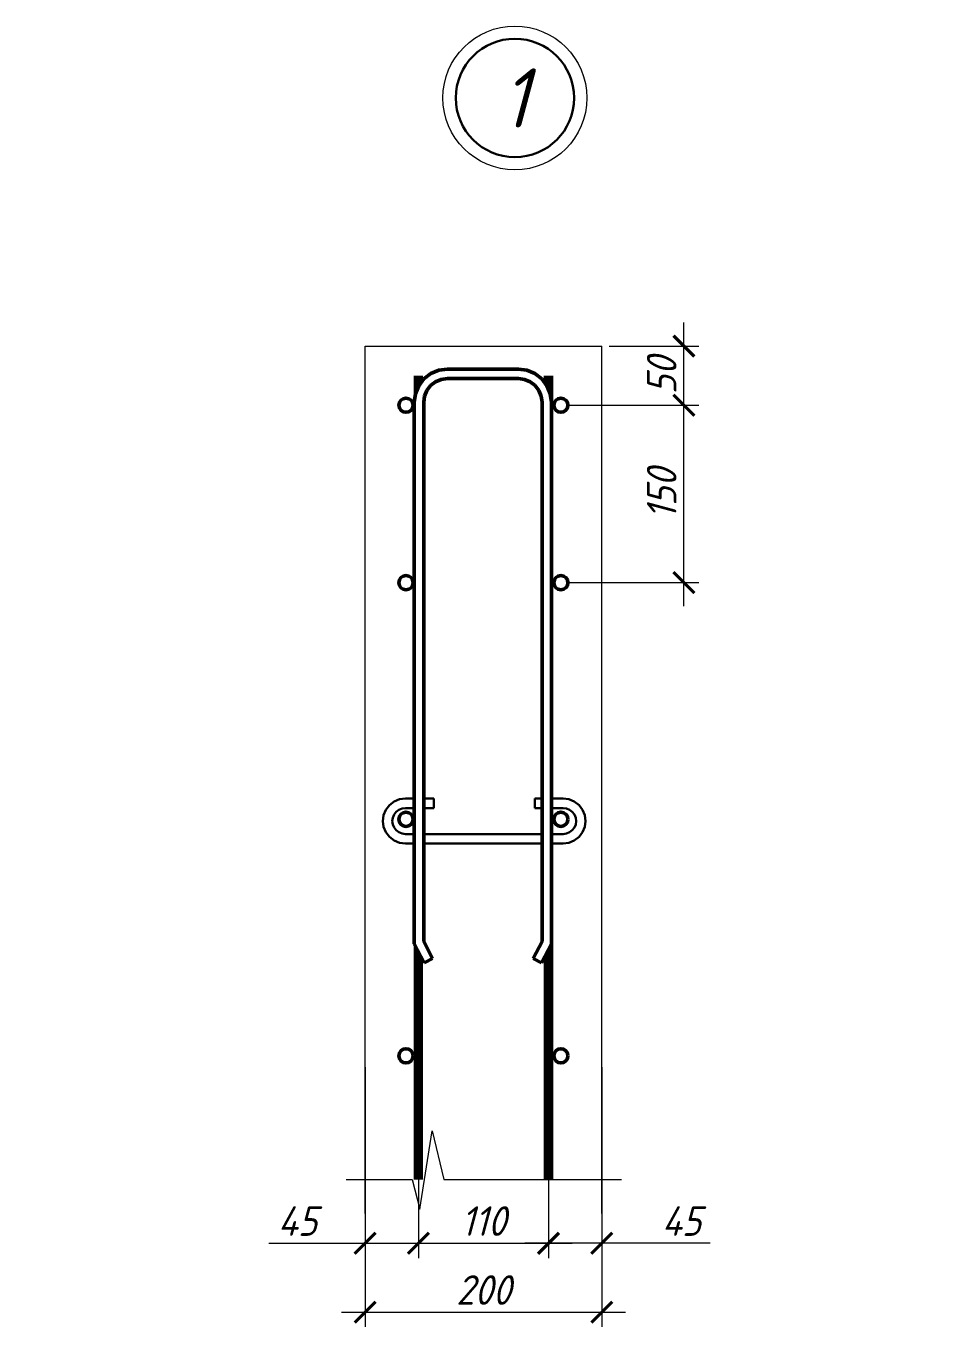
# Model space of a CAD drawing. Header units: millimetres. Extents: x 504091 to 2165846, y 135022 to 442887.
# Drawn here: x 1604781 to 1605551, y 240733 to 241833 of the extents above; entities that cross this region are included whole.
import ezdxf

# ---------------------------------------------------------------- set-up
doc = ezdxf.new("R2010")
doc.units = ezdxf.units.MM
doc.set_wipeout_variables(frame=1)
doc.layers.get('Defpoints').update_dxf_attribs({"color": 255})
doc.layers.add('TEXT', color=7, linetype='Continuous')
for name, color, linetype, lineweight in [('Арматура 12', 26, 'Continuous', 50), ('Арматура 8', 174, 'Continuous', 30), ('Монолит тонкий', 204, 'Continuous', 9), ('Размер', 7, 'Continuous', 13), ('размеры', 7, 'Continuous', 9), ('штрих', 8, 'Continuous', 5)]:
    doc.layers.add(name, color=color, linetype=linetype, lineweight=lineweight)
doc.styles.add('GOST 2.304_new', font='isocpeur.ttf', dxfattribs={"width": 0.9, "oblique": 15})
doc.dimstyles.new('SPDS 1_10', dxfattribs={"dimscale": 10, "dimtxt": 2.5, "dimasz": 1.77, "dimexe": 1.25, "dimexo": 0.625, "dimtad": 1, "dimdec": 0, "dimrnd": 0.001, "dimtxsty": 'GOST 2.304_new', "dimblk": 'ARCHTICK', "dimcen": 2.5, "dimdle": 2, "dimclrt": 256, "dimadec": 0, "dimazin": 2, "dimtfac": 0.75, "dimtdec": 0, "dimtmove": 1, "dimatfit": 3, "dimfxl": 0, "dimtolj": 1, "dimlwd": 9, "dimlwe": 9, "dimarcsym": 0})

# ---------------------------------------------------------------- blocks, each defined once
blk = doc.blocks.new('*U4430')
blk.add_wipeout([(35, 11), (35, 19), (11, 19), (6.1, 18.4), (1.5, 16.5), (-2.4, 13.4), (-5.5, 9.5), (-7.4, 4.9), (-8, 0), (-7.4, -4.9), (-5.5, -9.5), (-2.4, -13.4), (1.5, -16.5), (6.1, -18.4), (11, -19), (144.3, -19), (149.2, -18.4), (153.8, -16.5), (157.8, -13.4), (160.8, -9.5), (162.7, -4.9), (163.3, 0), (162.7, 4.9), (160.8, 9.5), (157.8, 13.4), (153.8, 16.5), (149.2, 18.4), (144.3, 19), (120.3, 19), (120.3, 11), (144.3, 11), (147.2, 10.6), (149.8, 9.5), (152.1, 7.8), (153.9, 5.5), (155, 2.8), (155.3, 0), (155, -2.8), (153.9, -5.5), (152.1, -7.8), (149.8, -9.5), (147.2, -10.6), (144.3, -11), (11, -11), (8.2, -10.6), (5.5, -9.5), (3.2, -7.8), (1.5, -5.5), (0.4, -2.8), (0, 0), (0.4, 2.8), (1.5, 5.5), (3.2, 7.8), (5.5, 9.5), (8.2, 10.6), (11, 11)])
for p, q in [((-5.5, 9.5), (-2.4, 13.4)), ((-2.4, 13.4), (1.5, 16.5)), ((1.5, 16.5), (6.1, 18.4)), ((6.1, 18.4), (11, 19)), ((35, 19), (11, 19)), ((11, 11), (35, 11)), ((35, 11), (35, 19)), ((120.3, 19), (144.3, 19)), ((120.3, 11), (120.3, 19)), ((144.3, 11), (120.3, 11)), ((149.2, 18.4), (144.3, 19)), ((153.8, 16.5), (149.2, 18.4)), ((157.8, 13.4), (153.8, 16.5)), ((160.8, 9.5), (157.8, 13.4)), ((-8, 0), (-7.4, 4.9)), ((-7.4, 4.9), (-5.5, 9.5)), ((162.7, 4.9), (160.8, 9.5)), ((163.3, 0), (162.7, 4.9)), ((-7.4, -4.9), (-8, 0)), ((-5.5, -9.5), (-7.4, -4.9)), ((-2.4, -13.4), (-5.5, -9.5)), ((157.8, -13.4), (160.8, -9.5)), ((160.8, -9.5), (162.7, -4.9)), ((162.7, -4.9), (163.3, 0)), ((1.5, -16.5), (-2.4, -13.4)), ((6.1, -18.4), (1.5, -16.5)), ((11, -19), (6.1, -18.4)), ((11, -19), (144.3, -19)), ((144.3, -19), (149.2, -18.4)), ((149.2, -18.4), (153.8, -16.5)), ((153.8, -16.5), (157.8, -13.4))]:
    blk.add_line(p, q)
at = {"color": 0, "linetype": 'ByBlock', "lineweight": -2}
for p, q in [((8.2, 10.6), (11, 11)), ((147.2, 10.6), (144.3, 11)), ((0, 0), (0.4, 2.8)), ((0.4, 2.8), (1.5, 5.5)), ((1.5, 5.5), (3.2, 7.8)), ((3.2, 7.8), (5.5, 9.5)), ((5.5, 9.5), (8.2, 10.6)), ((149.8, 9.5), (147.2, 10.6)), ((152.1, 7.8), (149.8, 9.5)), ((153.9, 5.5), (152.1, 7.8)), ((155, 2.8), (153.9, 5.5)), ((155.3, 0), (155, 2.8)), ((0.4, -2.8), (0, 0)), ((1.5, -5.5), (0.4, -2.8)), ((3.2, -7.8), (1.5, -5.5)), ((5.5, -9.5), (3.2, -7.8)), ((8.2, -10.6), (5.5, -9.5)), ((11, -11), (8.2, -10.6)), ((144.3, -11), (147.2, -10.6)), ((147.2, -10.6), (149.8, -9.5)), ((149.8, -9.5), (152.1, -7.8)), ((152.1, -7.8), (153.9, -5.5)), ((153.9, -5.5), (155, -2.8)), ((155, -2.8), (155.3, 0)), ((11, -11), (144.3, -11))]:
    blk.add_line(p, q, dxfattribs=at)
blk = doc.blocks.new('_ArchTick')
at = {"color": 0, "linetype": 'ByBlock', "const_width": 0.15}
blk.add_lwpolyline([(-0.5, -0.5), (0.5, 0.5)], dxfattribs=at)
blk = doc.blocks.new('*D4580')
at = {"layer": 'Defpoints', "color": 0, "lineweight": 20, "ltscale": 50, "transparency": 16777216}
for p in [(1605067.4, 240958.7), (1605267.4, 240958.7), (1605267.4, 240745.3)]:
    blk.add_point(p, dxfattribs=at)
at = {"layer": 'размеры', "color": 0, "lineweight": 9, "ltscale": 50, "transparency": 16777216}
for p, q in [((1605067.4, 240952.5), (1605067.4, 240732.8)), ((1605267.4, 240952.5), (1605267.4, 240732.8)), ((1605047.4, 240745.3), (1605287.4, 240745.3))]:
    blk.add_line(p, q, dxfattribs=at)
at = {"layer": 'размеры', "color": 0, "lineweight": 9, "ltscale": 50, "transparency": 16777216, "xscale": 17.7, "yscale": 17.7, "zscale": 17.7, "rotation": 180}
blk.add_blockref('_ArchTick', (1605067.4, 240745.3), dxfattribs=at)
at = {"layer": 'размеры', "color": 0, "lineweight": 9, "ltscale": 50, "transparency": 16777216, "xscale": 17.7, "yscale": 17.7, "zscale": 17.7}
blk.add_blockref('_ArchTick', (1605267.4, 240745.3), dxfattribs=at)
at = {"layer": 'размеры', "ltscale": 50, "transparency": 16777216, "insert": (1605167.4, 240764), "char_height": 25, "attachment_point": 5, "style": 'GOST 2.304_new'}
blk.add_mtext('\\A1;200', dxfattribs=at)
blk = doc.blocks.new('*D4581')
at = {"layer": 'Defpoints', "color": 0, "lineweight": 20, "ltscale": 50, "transparency": 16777216}
for p in [(1605067.4, 240958.7), (1605112.4, 240958.7), (1605112.4, 240803.5)]:
    blk.add_point(p, dxfattribs=at)
at = {"layer": 'размеры', "color": 0, "lineweight": 9, "ltscale": 50, "transparency": 16777216}
for p, q in [((1605067.4, 240952.5), (1605067.4, 240791)), ((1605112.4, 240952.5), (1605112.4, 240791)), ((1604986, 240803.5), (1605067.4, 240803.5)), ((1605047.4, 240803.5), (1605132.4, 240803.5))]:
    blk.add_line(p, q, dxfattribs=at)
at = {"layer": 'размеры', "color": 0, "lineweight": 9, "ltscale": 50, "transparency": 16777216, "xscale": 17.7, "yscale": 17.7, "zscale": 17.7, "rotation": 180}
blk.add_blockref('_ArchTick', (1605067.4, 240803.5), dxfattribs=at)
at = {"layer": 'размеры', "color": 0, "lineweight": 9, "ltscale": 50, "transparency": 16777216, "xscale": 17.7, "yscale": 17.7, "zscale": 17.7}
blk.add_blockref('_ArchTick', (1605112.4, 240803.5), dxfattribs=at)
at = {"layer": 'размеры', "ltscale": 50, "transparency": 16777216, "insert": (1605010.2, 240822.3), "char_height": 25, "attachment_point": 5, "style": 'GOST 2.304_new'}
blk.add_mtext('\\A1;45', dxfattribs=at)
blk = doc.blocks.new('*D4582')
at = {"layer": 'Defpoints', "color": 0, "lineweight": 20, "ltscale": 50, "transparency": 16777216}
for p in [(1605222.4, 240958.7), (1605267.4, 240958.7), (1605222.4, 240803.5)]:
    blk.add_point(p, dxfattribs=at)
at = {"layer": 'размеры', "color": 0, "lineweight": 9, "ltscale": 50, "transparency": 16777216}
for p, q in [((1605222.4, 240952.5), (1605222.4, 240791)), ((1605267.4, 240952.5), (1605267.4, 240791)), ((1605287.4, 240803.5), (1605202.4, 240803.5)), ((1605358.9, 240803.5), (1605267.4, 240803.5))]:
    blk.add_line(p, q, dxfattribs=at)
at = {"layer": 'размеры', "color": 0, "lineweight": 9, "ltscale": 50, "transparency": 16777216, "xscale": 17.7, "yscale": 17.7, "zscale": 17.7, "rotation": 180}
blk.add_blockref('_ArchTick', (1605222.4, 240803.5), dxfattribs=at)
at = {"layer": 'размеры', "color": 0, "lineweight": 9, "ltscale": 50, "transparency": 16777216, "xscale": 17.7, "yscale": 17.7, "zscale": 17.7}
blk.add_blockref('_ArchTick', (1605267.4, 240803.5), dxfattribs=at)
at = {"layer": 'размеры', "ltscale": 50, "transparency": 16777216, "insert": (1605334.7, 240822.3), "char_height": 25, "attachment_point": 5, "style": 'GOST 2.304_new'}
blk.add_mtext('\\A1;45', dxfattribs=at)
blk = doc.blocks.new('*D4583')
at = {"layer": 'Defpoints', "color": 0, "lineweight": 20, "ltscale": 50, "transparency": 16777216}
for p in [(1605232.8, 241512), (1605336.8, 241512), (1605232.8, 241362)]:
    blk.add_point(p, dxfattribs=at)
at = {"layer": 'размеры', "color": 0, "lineweight": 9, "ltscale": 50, "transparency": 16777216}
for p, q in [((1605336.8, 241342), (1605336.8, 241532)), ((1605239.1, 241512), (1605349.3, 241512)), ((1605239.1, 241362), (1605349.3, 241362))]:
    blk.add_line(p, q, dxfattribs=at)
at = {"layer": 'размеры', "color": 0, "lineweight": 9, "ltscale": 50, "transparency": 16777216, "xscale": 17.7, "yscale": 17.7, "zscale": 17.7}
for p, rotation in [((1605336.8, 241512), 90), ((1605336.8, 241362), 270)]:
    blk.add_blockref('_ArchTick', p, dxfattribs=dict(at, rotation=rotation))
at = {"layer": 'размеры', "ltscale": 50, "transparency": 16777216, "insert": (1605318, 241437), "char_height": 25, "attachment_point": 5, "rotation": 90, "style": 'GOST 2.304_new'}
blk.add_mtext('\\A1;150', dxfattribs=at)
blk = doc.blocks.new('*D4584')
at = {"layer": 'Defpoints', "color": 0, "lineweight": 20, "ltscale": 50, "transparency": 16777216}
for p in [(1605267.4, 241562), (1605336.8, 241562), (1605294.2, 241512)]:
    blk.add_point(p, dxfattribs=at)
at = {"layer": 'размеры', "color": 0, "lineweight": 9, "ltscale": 50, "transparency": 16777216}
for p, q in [((1605336.8, 241492), (1605336.8, 241582)), ((1605273.6, 241562), (1605349.3, 241562)), ((1605300.4, 241512), (1605349.3, 241512))]:
    blk.add_line(p, q, dxfattribs=at)
at = {"layer": 'размеры', "color": 0, "lineweight": 9, "ltscale": 50, "transparency": 16777216, "xscale": 17.7, "yscale": 17.7, "zscale": 17.7}
for p, rotation in [((1605336.8, 241562), 90), ((1605336.8, 241512), 270)]:
    blk.add_blockref('_ArchTick', p, dxfattribs=dict(at, rotation=rotation))
at = {"layer": 'размеры', "ltscale": 50, "transparency": 16777216, "insert": (1605318, 241537), "char_height": 25, "attachment_point": 5, "rotation": 90, "style": 'GOST 2.304_new'}
blk.add_mtext('\\A1;50', dxfattribs=at)
blk = doc.blocks.new('*D4585')
at = {"layer": 'Defpoints', "color": 0, "lineweight": 20, "ltscale": 100, "transparency": 16777216}
for p in [(1605112.4, 240835.2), (1605222.4, 240835.2), (1605222.4, 240803.5)]:
    blk.add_point(p, dxfattribs=at)
at = {"layer": 'Размер', "color": 0, "lineweight": 9, "ltscale": 100, "transparency": 16777216}
for p, q in [((1605112.4, 240828.9), (1605112.4, 240791)), ((1605222.4, 240828.9), (1605222.4, 240791)), ((1605092.4, 240803.5), (1605242.4, 240803.5))]:
    blk.add_line(p, q, dxfattribs=at)
at = {"layer": 'Размер', "color": 0, "lineweight": 9, "ltscale": 100, "transparency": 16777216, "xscale": 17.7, "yscale": 17.7, "zscale": 17.7, "rotation": 180}
blk.add_blockref('_ArchTick', (1605112.4, 240803.5), dxfattribs=at)
at = {"layer": 'Размер', "color": 0, "lineweight": 9, "ltscale": 100, "transparency": 16777216, "xscale": 17.7, "yscale": 17.7, "zscale": 17.7}
blk.add_blockref('_ArchTick', (1605222.4, 240803.5), dxfattribs=at)
at = {"layer": 'Размер', "ltscale": 100, "transparency": 16777216, "insert": (1605167.4, 240822.3), "char_height": 25, "attachment_point": 5, "style": 'GOST 2.304_new'}
blk.add_mtext('\\A1;110', dxfattribs=at)
blk = doc.blocks.new('*U4432')
at = {"color": 5, "linetype": 'ByBlock', "lineweight": -2}
for points in [[(-58, 477.9), (-50, 475.9), (-42.4, 490.2), (-49.5, 493.9)], [(50, 475.9), (58, 477.9), (49.5, 493.9), (42.4, 490.2)]]:
    blk.add_wipeout(points, dxfattribs=at)
at = {"color": 0, "linetype": 'ByBlock', "lineweight": -2}
for p, q in [((-49.5, 493.9), (-42.4, 490.2)), ((49.5, 493.9), (42.4, 490.2))]:
    blk.add_line(p, q, dxfattribs=at)
at = {"color": 1, "linetype": 'ByBlock', "lineweight": -2}
blk.add_wipeout([(-58, 477.9), (-50, 475.9), (-50, 20), (-49.3, 14.8), (-47.3, 10), (-44.1, 5.9), (-40, 2.7), (-35.2, 0.7), (-30, 0), (30, 0), (35.2, 0.7), (40, 2.7), (44.1, 5.9), (47.3, 10), (49.3, 14.8), (50, 20), (50, 475.9), (58, 477.9), (58, 20), (57, 12.8), (54.2, 6), (49.8, 0.2), (44, -4.2), (37.2, -7), (30, -8), (-30, -8), (-37.2, -7), (-44, -4.2), (-49.8, 0.2), (-54.2, 6), (-57, 12.8), (-58, 20)], dxfattribs=at)
at = {"color": 0, "linetype": 'ByBlock', "lineweight": -2}
for p, q in [((-58, 477.9), (-49.5, 493.9)), ((-50, 475.9), (-42.4, 490.2)), ((50, 475.9), (42.4, 490.2)), ((58, 477.9), (49.5, 493.9)), ((-58, 20), (-58, 477.9)), ((-50, 20), (-50, 475.9)), ((50, 20), (50, 475.9)), ((58, 20), (58, 477.9)), ((-57, 12.8), (-58, 20)), ((-54.2, 6), (-57, 12.8)), ((-49.3, 14.8), (-50, 20)), ((-47.3, 10), (-49.3, 14.8)), ((47.3, 10), (49.3, 14.8)), ((49.3, 14.8), (50, 20)), ((54.2, 6), (57, 12.8)), ((57, 12.8), (58, 20)), ((-49.8, 0.2), (-54.2, 6)), ((-44, -4.2), (-49.8, 0.2)), ((-44.1, 5.9), (-47.3, 10)), ((-40, 2.7), (-44.1, 5.9)), ((-35.2, 0.7), (-40, 2.7)), ((-30, 0), (-35.2, 0.7)), ((-30, 0), (30, 0)), ((30, 0), (35.2, 0.7)), ((35.2, 0.7), (40, 2.7)), ((40, 2.7), (44.1, 5.9)), ((44, -4.2), (49.8, 0.2)), ((44.1, 5.9), (47.3, 10)), ((49.8, 0.2), (54.2, 6)), ((-37.2, -7), (-44, -4.2)), ((-30, -8), (-37.2, -7)), ((30, -8), (-30, -8)), ((30, -8), (37.2, -7)), ((37.2, -7), (44, -4.2))]:
    blk.add_line(p, q, dxfattribs=at)

msp = doc.modelspace()

# ---------------------------------------------------------------- linework, layer by layer
at = {"layer": 'Арматура 12', "const_width": 8}
for points in [[(1605112.3659, 240857.3557), (1605112.3659, 241536.9875)], [(1605222.3659, 241536.9875), (1605222.3659, 240857.3557)]]:
    msp.add_lwpolyline(points, dxfattribs=at)
at = {"layer": 'Арматура 12'}
for centre in [(1605101.9163, 241511.9875), (1605232.8155, 241511.9875), (1605101.9163, 241361.9875), (1605232.8155, 241361.9875), (1605101.9163, 240961.9875), (1605232.8155, 240961.9875)]:
    msp.add_circle(centre, 6, dxfattribs=at)
at = {"layer": 'Монолит тонкий', "ltscale": 100}
for p, q in [((1605067.3659, 240828.8274), (1605067.3659, 241561.9875)), ((1605267.3659, 240828.8274), (1605267.3659, 241561.9875))]:
    msp.add_line(p, q, dxfattribs=at)
at = {"layer": 'размеры', "ltscale": 50}
msp.add_line((1605067.3659, 241561.9875), (1605267.3659, 241561.9875), dxfattribs=at)
msp.add_circle((1605193.9674, 241771.7612), 60.8113, dxfattribs=at)
at = {"layer": 'размеры', "lineweight": 30, "ltscale": 50}
msp.add_circle((1605193.9674, 241771.7612), 50.0367, dxfattribs=at)
at = {"layer": 'штрих', "linetype": 'Continuous', "ltscale": 5}
msp.add_lwpolyline([(1605051.3935, 240857.3557), (1605107.0029, 240857.3557), (1605113.7016, 240832.3557), (1605123.9194, 240898.5107), (1605133.7978, 240857.3557), (1605284.1624, 240857.3557)], dxfattribs=at)

# ---------------------------------------------------------------- texts
at = {"layer": 'TEXT', "insert": (1605193.9674, 241771.7612), "char_height": 50, "attachment_point": 5, "style": 'GOST 2.304_new'}
msp.add_mtext_dynamic_manual_height_columns('{\\C5;1}', width=50, gutter_width=100, heights=[0], dxfattribs=at)

# ---------------------------------------------------------------- dimensions: what is measured, and where the dimension line sits
at = {"layer": 'Размер', "ltscale": 100}
dim = msp.add_linear_dim(base=(1605222.3659, 240803.5429), p1=(1605112.3659, 240835.1623), p2=(1605222.3659, 240835.1623), dimstyle='SPDS 1_10', dxfattribs=at)
dim.commit()
dim.dimension.update_dxf_attribs({"geometry": '*D4585', "text_midpoint": (1605167.3659, 240822.2929)})
at = {"layer": 'размеры', "ltscale": 50}
for base, p1, p2, picture, middle in [((1605336.7639, 241561.9875), (1605294.1647, 241511.9875), (1605267.3659, 241561.9875), '*D4584', (1605318.0139, 241536.9875)), ((1605336.7639, 241511.9875), (1605232.8155, 241361.9875), (1605232.8155, 241511.9875), '*D4583', (1605318.0139, 241436.9875))]:
    dim = msp.add_linear_dim(base=base, p1=p1, p2=p2, angle=90, dimstyle='SPDS 1_10', dxfattribs=at)
    dim.commit()
    dim.dimension.update_dxf_attribs({"geometry": picture, "text_midpoint": middle})
dim = msp.add_linear_dim(base=(1605112.3659, 240803.5429), p1=(1605067.3659, 240958.7441), p2=(1605112.3659, 240958.7441), dimstyle='SPDS 1_10', dxfattribs=at)
dim.commit()
dim.dimension.update_dxf_attribs({"geometry": '*D4581', "text_midpoint": (1605010.2384, 240806.0936), "dimtype": 160})
dim = msp.add_linear_dim(base=(1605267.3659, 240745.2511), p1=(1605067.3659, 240958.7441), p2=(1605267.3659, 240958.7441), dimstyle='SPDS 1_10', dxfattribs=at)
dim.commit()
dim.dimension.update_dxf_attribs({"geometry": '*D4580', "text_midpoint": (1605167.3659, 240764.0011)})
dim = msp.add_linear_dim(base=(1605222.3659, 240803.5429), p1=(1605267.3659, 240958.7441), p2=(1605222.3659, 240958.7441), angle=180, dimstyle='SPDS 1_10', dxfattribs=at)
dim.commit()
dim.dimension.update_dxf_attribs({"geometry": '*D4582', "text_midpoint": (1605334.6755, 240806.0936), "dimtype": 160})

# ---------------------------------------------------------------- next in the draw order: block references
at = {"layer": 'Арматура 8', "color": 0}
msp.add_blockref('*U4430', (1605090.3687, 241160.4816), dxfattribs=at)

# ---------------------------------------------------------------- next in the draw order: linework, layer by layer
at = {"layer": 'Арматура 12'}
for centre in [(1605101.9163, 241161.9875), (1605232.8155, 241161.9875)]:
    msp.add_circle(centre, 6, dxfattribs=at)

# ---------------------------------------------------------------- next in the draw order: block references
at = {"layer": 'Арматура 12', "color": 0, "ltscale": 0.333333, "rotation": 180}
msp.add_blockref('*U4432', (1605166.8602, 241534.521), dxfattribs=at)

doc.saveas('drawing.dxf')
